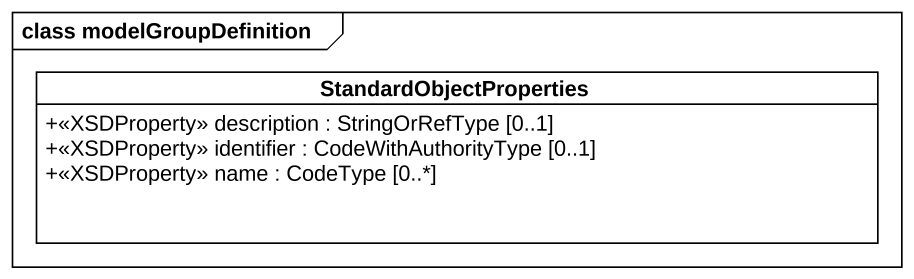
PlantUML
@startuml
mainframe class modelGroupDefinition
hide circle
hide empty members
skinparam classAttributeIconSize 0
class StandardObjectProperties {
  +<<XSDProperty>> description : StringOrRefType [0..1]
  +<<XSDProperty>> identifier : CodeWithAuthorityType [0..1]
  +<<XSDProperty>> name : CodeType [0..*]
}
@enduml
